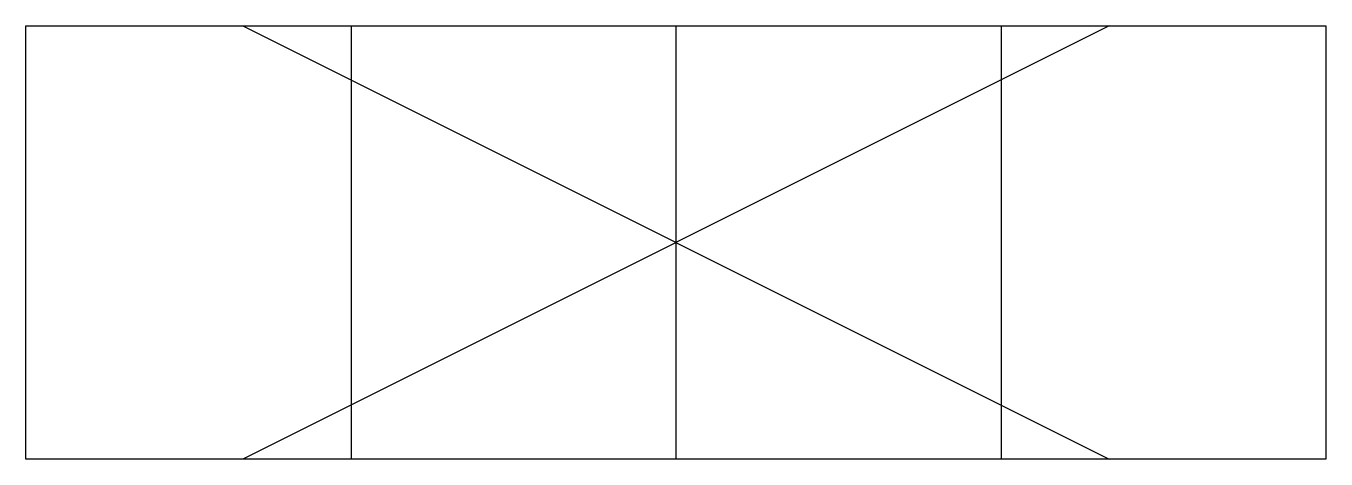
# Model space of a CAD drawing. Extents: x 2.8 to 34.5, y -2.8 to 7.8.
import ezdxf

# ---------------------------------------------------------------- set-up
doc = ezdxf.new("R2010")
doc.units = 0
doc.layers.add('DEFAULT_255_2_778', color=255, linetype='CONTINUOUS')

msp = doc.modelspace()

# ---------------------------------------------------------------- linework, layer by layer
at = {"layer": 'DEFAULT_255_2_778'}
for p, q in [((2.778, 7.805), (34.528, 7.805)), ((2.778, -2.778), (2.778, 7.805)), ((8.07, 7.805), (29.236, -2.778)), ((29.236, 7.805), (8.07, -2.778)), ((10.716, 7.805), (10.716, -2.778)), ((18.653, 7.805), (18.653, -2.778)), ((26.591, 7.805), (26.591, -2.778)), ((34.528, 7.805), (34.528, -2.778)), ((34.528, -2.778), (2.778, -2.778))]:
    msp.add_line(p, q, dxfattribs=at)

doc.saveas('drawing.dxf')
